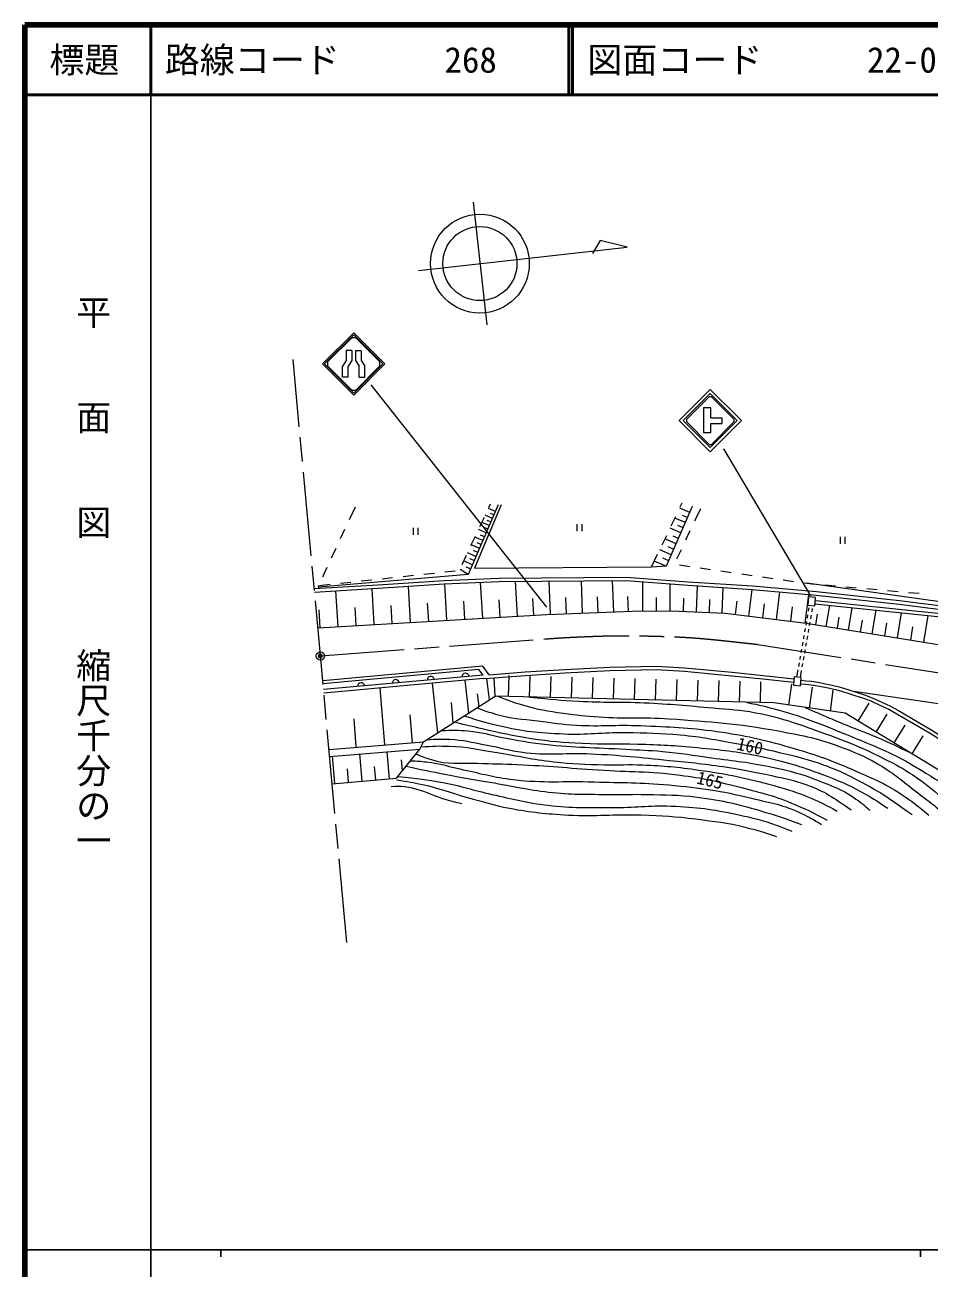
# Model space of a CAD drawing. Units: millimetres, scale not verified. Extents: x 40000 to 680000, y 20000 to 380000.
# Drawn here: x 40000 to 169215, y 202409 to 380000 of the extents above; entities that cross this region are included whole.
import ezdxf
from ezdxf.enums import TextEntityAlignment as Align

# ---------------------------------------------------------------- set-up
doc = ezdxf.new("R2010")
doc.units = ezdxf.units.MM
doc.header["$LTSCALE"] = 1000
doc.header["$PDMODE"] = 32
doc.header["$PDSIZE"] = 500
doc.linetypes.add('CHAIN', pattern=[18.5, 12, -1.5, 3.5, -1.5])
for name, color, linetype, lineweight in [('M-BGD', 7, 'Continuous', 13), ('M-BGD-HTXT', 7, 'Continuous', 13), ('M-BGD-OTRS1', 7, 'Continuous', 13), ('M-BMK', 2, 'CHAIN', 13), ('M-BMK-SRVR', 3, 'Continuous', 13), ('M-TTL', 2, 'Continuous', 140), ('M-TTL-BAND', 7, 'Continuous', 25), ('M-TTL-LINE', 7, 'Continuous', 50), ('M-TTL-TXT', 7, 'Continuous', 13)]:
    doc.layers.add(name, color=color, linetype=linetype, lineweight=lineweight)
doc.layers.add('M-OTRS', color=6, linetype='Continuous')
doc.styles.add('@ＭＳ ゴシック', font='')
doc.styles.add('ＭＳ ゴシック', font='')
doc.styles.get('@ＭＳ ゴシック').set_extended_font_data('@MS Gothic')
doc.styles.get('ＭＳ ゴシック').set_extended_font_data('MS Gothic')

msp = doc.modelspace()

# ---------------------------------------------------------------- linework, layer by layer
at = {"layer": 'M-BGD'}
for p, q in [((87182, 311090), (86334, 309278)), ((107639, 311419), (103335, 301495)), ((108047, 311427), (104248, 302373)), ((107241, 310502), (106247, 310933)), ((106299, 311045), (106546, 311572)), ((131702, 302750), (135404, 311255)), ((135005, 310338), (133573, 310961)), ((133658, 311137), (133943, 311732)), ((136538, 310892), (135683, 309084)), ((105024, 308329), (105662, 309687)), ((106810, 309507), (105786, 309951)), ((106588, 308995), (106076, 309217)), ((107026, 310004), (106528, 310220)), ((132359, 308433), (133008, 309785)), ((134382, 308907), (132897, 309553)), ((134693, 309622), (133977, 309934)), ((85698, 307920), (85062, 306561)), ((95474, 308169), (95474, 307169)), ((96224, 307169), (96224, 308169)), ((105908, 307428), (104822, 307899)), ((106366, 308483), (105311, 308940)), ((106137, 307955), (105610, 308184)), ((118863, 308659), (118863, 307659)), ((119613, 307659), (119613, 308659)), ((133735, 307422), (132195, 308092)), ((134059, 308164), (133316, 308487)), ((135043, 307727), (134402, 306371)), ((103750, 305614), (104387, 306972)), ((104952, 305224), (103801, 305724)), ((105437, 306342), (104319, 306827)), ((105195, 305783), (104636, 306026)), ((105673, 306885), (105130, 307121)), ((131060, 305728), (131710, 307080)), ((133065, 305882), (131468, 306577)), ((133400, 306652), (132630, 306987)), ((156482, 306860), (156482, 305860)), ((157232, 305860), (157232, 306860)), ((84426, 305203), (83791, 303844)), ((102475, 302898), (103112, 304256)), ((104453, 304073), (103268, 304587)), ((104196, 303481), (103603, 303738)), ((104703, 304649), (104127, 304899)), ((129546, 302573), (130411, 304376)), ((132370, 304284), (130713, 305005)), ((132010, 303456), (131181, 303817)), ((132718, 305083), (131919, 305431)), ((133761, 305015), (133120, 303659)), ((83155, 302485), (82519, 301127)), ((100010, 301851), (101502, 302011)), ((103335, 301495), (102197, 302215)), ((103939, 302888), (102719, 303418)), ((103674, 302278), (103064, 302543)), ((104248, 302373), (129546, 302573)), ((129546, 302573), (131702, 302750)), ((131490, 302732), (129945, 303405)), ((133523, 302863), (135007, 302648)), ((136492, 302433), (137976, 302218)), ((139461, 302003), (140945, 301788)), ((103335, 301495), (81980, 299663)), ((85096, 300252), (86587, 300412)), ((88079, 300572), (89570, 300732)), ((91062, 300892), (92553, 301052)), ((94045, 301211), (95536, 301371)), ((97028, 301531), (98519, 301691)), ((100306, 294946), (100001, 300152)), ((105427, 295247), (105126, 300367)), ((110386, 295538), (110095, 300497)), ((115110, 295805), (114926, 300534)), ((119695, 295983), (119517, 300568)), ((124142, 296156), (123969, 300602)), ((128325, 296263), (128312, 300449)), ((132227, 296276), (132215, 300178)), ((142430, 301573), (143914, 301358)), ((145399, 301143), (146883, 300928)), ((148368, 300713), (149853, 300498)), ((151337, 300283), (151715, 300228)), ((175013, 296993), (151715, 300228)), ((151715, 300228), (152829, 300129)), ((81996, 299515), (81952, 299915)), ((82113, 299932), (83604, 300092)), ((84757, 294034), (84456, 299171)), ((89918, 294337), (89615, 299497)), ((95101, 294641), (94797, 299824)), ((135994, 296139), (136136, 299906)), ((139645, 296001), (139783, 299653)), ((143454, 295559), (143932, 299364)), ((147404, 295062), (147900, 299012)), ((151503, 294547), (152019, 298646)), ((154323, 299996), (155817, 299864)), ((157311, 299731), (158805, 299598)), ((160299, 299466), (161793, 299333)), ((163288, 299200), (164782, 299068)), ((166276, 298935), (167770, 298802)), ((87337, 294185), (87186, 296765)), ((92509, 294489), (92357, 297081)), ((97704, 294794), (97551, 297396)), ((102867, 295097), (102716, 297657)), ((107906, 295392), (107761, 297872)), ((112748, 295677), (112609, 298039)), ((117403, 295894), (117314, 298187)), ((121918, 296070), (121832, 298293)), ((126233, 296237), (126152, 298328)), ((130276, 296270), (130270, 298221)), ((134111, 296210), (134182, 298094)), ((137820, 296070), (137889, 297896)), ((141551, 295798), (141790, 297701)), ((145429, 295311), (145677, 297286)), ((149453, 294804), (149711, 296854)), ((151983, 298306), (151863, 297109)), ((151863, 297109), (152873, 297008)), ((152993, 298205), (151983, 298306)), ((152873, 297008), (152993, 298205)), ((152902, 297301), (179927, 294496)), ((152954, 297799), (179923, 294999)), ((154519, 294069), (155003, 297083)), ((157712, 293556), (158225, 296749)), ((81890, 293865), (114607, 295786)), ((82188, 293883), (82038, 296452)), ((114607, 295786), (126783, 296258)), ((126783, 296258), (132354, 296276)), ((132354, 296276), (140059, 295986)), ((140059, 295986), (151636, 294532)), ((153012, 294311), (153254, 295818)), ((156116, 293812), (156372, 295409)), ((159403, 293284), (159675, 294975)), ((161095, 293012), (161638, 296395)), ((164677, 292437), (165253, 296019)), ((168472, 291827), (169082, 295622)), ((151636, 294532), (189386, 288467)), ((162886, 292724), (163174, 294516)), ((166575, 292132), (166879, 294029)), ((105463, 288373), (82560, 286292)), ((104886, 287919), (82596, 285893)), ((105468, 287112), (104886, 287919)), ((106325, 287177), (105463, 288373)), ((105468, 287112), (82675, 285040)), ((105513, 286614), (82721, 284542)), ((98997, 278890), (98251, 285954)), ((103444, 281707), (102897, 286376)), ((105513, 286614), (106364, 286678)), ((106381, 283567), (106023, 286652)), ((107225, 284102), (107072, 286733)), ((109126, 284056), (109199, 287055)), ((112125, 283983), (112198, 286982)), ((115124, 283910), (115197, 286910)), ((118123, 283838), (118196, 286837)), ((121123, 283765), (121195, 286764)), ((124122, 283692), (124195, 286691)), ((127121, 283619), (127194, 286618)), ((130120, 283546), (130193, 286545)), ((133119, 283473), (133192, 286473)), ((136118, 283401), (136191, 286400)), ((139117, 283328), (139190, 286327)), ((142116, 283255), (142189, 286254)), ((145116, 283182), (145188, 286181)), ((149935, 286889), (149815, 285692)), ((150944, 286788), (149935, 286889)), ((150825, 285591), (150944, 286788)), ((91420, 277148), (90763, 285266)), ((104912, 282637), (104696, 284445)), ((149155, 282831), (149578, 285801)), ((149815, 285692), (150825, 285591)), ((152125, 282408), (152548, 285378)), ((155096, 281985), (155518, 284956)), ((192947, 279784), (158473, 284780)), ((96954, 277596), (107225, 284102)), ((101220, 280298), (100948, 283201)), ((159096, 280548), (160656, 283110)), ((87361, 276820), (87033, 280878)), ((95392, 277470), (95071, 281442)), ((161658, 278988), (163218, 281550)), ((164221, 277427), (165781, 279990)), ((83460, 276504), (96954, 277596)), ((96429, 276550), (96954, 277596)), ((166783, 275867), (168343, 278430)), ((83541, 275507), (96429, 276550)), ((84304, 271615), (83962, 275541)), ((88206, 271954), (87867, 275857)), ((92086, 272292), (91749, 276171)), ((93082, 272378), (96429, 276550)), ((86255, 271785), (86085, 273736)), ((90146, 272123), (89978, 274063)), ((93940, 273448), (93802, 275038)), ((83913, 271581), (93082, 272378))]:
    msp.add_line(p, q, dxfattribs=at)
for points in [[(81362, 299477), (90456, 300030), (99899, 300648), (107780, 300979), (125912, 301117), (134799, 300461), (143992, 299861), (153138, 299049), (164984, 297763), (172100, 296858), (179915, 295992)], [(81393, 298978), (90488, 299531), (99926, 300148), (107793, 300480), (125895, 300617), (134764, 299963), (143954, 299363), (153089, 298551), (164926, 297267), (172041, 296361), (179919, 295489)], [(106325, 287177), (111481, 287578), (117135, 287923), (123575, 288275), (130215, 288405), (134306, 288158), (141058, 287528), (145513, 287074), (149906, 286601)], [(106364, 286678), (111516, 287079), (117164, 287424), (123594, 287776), (130204, 287904), (134267, 287660), (141009, 287031), (145460, 286577), (149856, 286104)], [(150903, 286372), (151617, 286317), (152400, 286238), (153355, 286101), (154182, 285931), (155152, 285730), (156365, 285428), (157606, 285048), (158769, 284689), (159990, 284294), (161081, 283884), (162454, 283245), (163682, 282695), (164856, 282042), (169605, 279252), (181214, 271865), (192061, 262458)], [(150864, 285873), (151573, 285818), (152340, 285741), (153269, 285608), (154081, 285441), (155041, 285242), (156231, 284946), (157459, 284570), (158619, 284212), (159825, 283821), (160887, 283423), (162246, 282790), (163458, 282248), (164608, 281608), (169344, 278825), (180914, 271463), (191734, 262080)], [(184613, 264011), (178894, 268494), (157235, 281681), (147016, 283136), (107225, 284102)]]:
    msp.add_lwpolyline(points, dxfattribs=at)
for centre in [(88040, 285528), (93019, 285980), (97999, 286433), (102978, 286886)]:
    msp.add_arc(centre, 500, 5.19292, 185.19292, dxfattribs=at)
for points, knots in [([(104617, 282450), (105820, 281969), (106217, 281858), (107265, 281552), (109553, 280885), (110926, 280884), (113290, 280583), (115449, 280309), (116655, 280105), (118827, 279973), (122386, 279758), (124393, 280062), (127954, 279899), (132230, 279702), (134645, 279684), (138883, 279075), (142997, 278483), (145292, 277984), (149284, 276827), (152816, 275804), (154785, 275144), (158152, 273665), (160973, 272426), (162641, 271841), (165204, 270131), (166821, 269051), (167426, 268609), (169166, 267114)], [0, 0, 0, 0, 1, 1, 1, 2, 2, 2, 3, 3, 3, 4, 4, 4, 5, 5, 5, 6, 6, 6, 7, 7, 7, 8, 8, 8, 9, 9, 9, 9]), ([(107590, 284093), (109207, 283441), (109715, 283273), (111111, 282853), (113338, 282184), (114644, 281997), (116948, 281680), (118933, 281406), (120051, 281286), (122050, 281149), (125945, 280883), (128148, 281155), (132042, 280881), (138177, 280449), (141642, 280251), (147690, 279136), (151347, 278463), (153430, 278065), (156904, 276738), (159199, 275860), (160482, 275301), (162574, 274012), (164647, 272733), (165651, 271780), (167589, 270304), (169593, 268779), (170228, 268269), (172660, 266324)], [0, 0, 0, 0, 1, 1, 1, 2, 2, 2, 3, 3, 3, 4, 4, 4, 5, 5, 5, 6, 6, 6, 7, 7, 7, 8, 8, 8, 9, 9, 9, 9]), ([(112098, 283984), (115463, 283634), (116388, 283557), (119146, 283390), (122794, 283169), (124849, 283348), (128499, 283172), (132358, 282985), (134514, 282771), (138361, 282421), (140732, 282205), (142081, 282198), (144419, 281748), (148142, 281032), (150151, 280255), (153724, 278986), (157586, 277614), (159719, 276724), (163383, 274888), (165022, 274066), (165894, 273509), (167418, 272489), (169118, 271350), (169965, 270552), (171452, 269145), (172436, 268213), (172775, 267878), (173887, 266673)], [0, 0, 0, 0, 1, 1, 1, 2, 2, 2, 3, 3, 3, 4, 4, 4, 5, 5, 5, 6, 6, 6, 7, 7, 7, 8, 8, 8, 9, 9, 9, 9]), ([(143060, 283232), (144622, 282924), (145057, 282818), (146324, 282502), (148486, 281964), (149679, 281582), (151776, 280830), (153901, 280069), (155066, 279575), (157156, 278722), (159829, 277631), (161345, 277055), (163952, 275815), (165893, 274892), (166912, 274237), (168750, 273125), (172504, 270854), (173678, 269760), (177801, 266473)], [0, 0, 0, 0, 1, 1, 1, 2, 2, 2, 3, 3, 3, 4, 4, 4, 5, 5, 5, 6, 6, 6, 6]), ([(151485, 282500), (154362, 281249), (155104, 280919), (157446, 279958), (159215, 279233), (160235, 278899), (161990, 278141), (163772, 277371), (164355, 277086), (166495, 276043)], [0, 0, 0, 0, 1, 1, 1, 2, 2, 2, 3, 3, 3, 3]), ([(102801, 281299), (105070, 280541), (105791, 280363), (107743, 279904), (111291, 279070), (113359, 278884), (117000, 278725), (120452, 278574), (122389, 278957), (125844, 278919), (128913, 278885), (130638, 278859), (133695, 278580), (136843, 278292), (138583, 277912), (141694, 277353), (144092, 276922), (145433, 276653), (147801, 276081), (150339, 275467), (151780, 275157), (154234, 274263), (156633, 273390), (157913, 272716), (160159, 271501), (162871, 270034), (163779, 269342), (166774, 267194)], [0, 0, 0, 0, 1, 1, 1, 2, 2, 2, 3, 3, 3, 4, 4, 4, 5, 5, 5, 6, 6, 6, 7, 7, 7, 8, 8, 8, 9, 9, 9, 9]), ([(99470, 279190), (101268, 279272), (101848, 279272), (103365, 279148), (105294, 278990), (106330, 278570), (108235, 278227), (110577, 277806), (111879, 277485), (114244, 277234), (118761, 276755), (121318, 276804), (125851, 276531), (127905, 276408), (129060, 276401), (131109, 276216), (133859, 275968), (135385, 275699), (138118, 275310), (141518, 274827), (143452, 274704), (146805, 273966), (149403, 273393), (150882, 273073), (153348, 272076), (155390, 271250), (156627, 270898), (158436, 269640), (159374, 268989), (159744, 268723), (160726, 267823)], [0, 0, 0, 0, 1, 1, 1, 2, 2, 2, 3, 3, 3, 4, 4, 4, 5, 5, 5, 6, 6, 6, 7, 7, 7, 8, 8, 8, 9, 9, 9, 10, 10, 10, 10]), ([(101414, 280421), (103297, 279946), (103798, 279831), (105333, 279481), (108057, 278861), (109585, 278508), (112344, 278076), (115187, 277631), (116805, 277541), (119678, 277381), (122755, 277211), (124487, 277391), (127566, 277276), (130905, 277151), (132782, 277101), (136107, 276767), (139615, 276415), (141595, 276244), (145048, 275532), (148665, 274786), (150658, 274152), (154117, 272860), (156272, 272055), (157479, 271567), (159496, 270461), (161034, 269619), (161577, 269279), (163313, 268099)], [0, 0, 0, 0, 1, 1, 1, 2, 2, 2, 3, 3, 3, 4, 4, 4, 5, 5, 5, 6, 6, 6, 7, 7, 7, 8, 8, 8, 9, 9, 9, 9]), ([(97402, 277880), (98935, 277996), (99428, 277999), (100726, 277948), (102712, 277870), (103799, 277521), (105755, 277173), (108070, 276760), (109330, 276298), (111667, 276032), (115250, 275624), (117297, 276071), (120899, 275887), (125281, 275663), (127728, 275389), (132093, 274942), (135329, 274611), (137150, 274460), (140362, 273951), (142854, 273555), (144249, 273312), (146711, 272763), (148687, 272323), (149825, 272151), (151727, 271455), (154400, 270477), (155352, 269720), (158075, 267875)], [0, 0, 0, 0, 1, 1, 1, 2, 2, 2, 3, 3, 3, 4, 4, 4, 5, 5, 5, 6, 6, 6, 7, 7, 7, 8, 8, 8, 9, 9, 9, 9]), ([(95890, 275878), (96818, 275425), (97185, 275328), (98044, 275056), (100525, 274272), (102084, 274639), (104683, 274523), (106906, 274424), (108155, 274459), (110378, 274354), (114897, 274139), (117421, 273874), (121936, 273578), (126508, 273279), (129100, 273434), (133643, 272833), (136878, 272405), (138676, 272013), (141833, 271185), (144887, 270385), (146653, 270052), (149569, 268841), (151600, 267997), (152342, 267644), (154639, 266388)], [0, 0, 0, 0, 1, 1, 1, 2, 2, 2, 3, 3, 3, 4, 4, 4, 5, 5, 5, 6, 6, 6, 7, 7, 7, 8, 8, 8, 8]), ([(96581, 276853), (98440, 277008), (99031, 277008), (100602, 276975), (103319, 276919), (104810, 276447), (107497, 276044), (110655, 275570), (112393, 275093), (115566, 274735), (118393, 274417), (119992, 274378), (122835, 274299), (124950, 274241), (126138, 274396), (128251, 274299), (131416, 274153), (133194, 274011), (136329, 273554), (140561, 272936), (142926, 272465), (147052, 271337), (149165, 270759), (150347, 270388), (152358, 269519), (153839, 268880), (154363, 268624), (156066, 267702)], [0, 0, 0, 0, 1, 1, 1, 2, 2, 2, 3, 3, 3, 4, 4, 4, 5, 5, 5, 6, 6, 6, 7, 7, 7, 8, 8, 8, 9, 9, 9, 9]), ([(94464, 274101), (97143, 273527), (97843, 273383), (100017, 272962), (102777, 272427), (104333, 272180), (107105, 271708), (110359, 271153), (112162, 270683), (115446, 270345), (118626, 270017), (120429, 270121), (123624, 270072), (125647, 270041), (126781, 270123), (128804, 270072), (131639, 270000), (133243, 270059), (136055, 269690), (139882, 269188), (142011, 268683), (145705, 267564), (147793, 266932), (148534, 266700), (150993, 265765)], [0, 0, 0, 0, 1, 1, 1, 2, 2, 2, 3, 3, 3, 4, 4, 4, 5, 5, 5, 6, 6, 6, 7, 7, 7, 8, 8, 8, 8]), ([(95098, 274891), (96180, 274857), (96508, 274816), (97407, 274719), (99498, 274494), (100614, 274026), (102673, 273599), (105442, 273025), (106968, 272528), (109776, 272198), (114262, 271672), (116821, 272022), (121334, 271871), (125510, 271731), (127860, 271814), (132020, 271435), (136682, 271010), (139304, 270635), (143851, 269527), (146685, 268836), (148375, 268632), (150993, 267346), (152132, 266787), (152584, 266574), (153829, 265765)], [0, 0, 0, 0, 1, 1, 1, 2, 2, 2, 3, 3, 3, 4, 4, 4, 5, 5, 5, 6, 6, 6, 7, 7, 7, 8, 8, 8, 8]), ([(93145, 272138), (94887, 271888), (95390, 271786), (96815, 271486), (99366, 270951), (100711, 270319), (103228, 269645), (105569, 269018), (106856, 268551), (109238, 268104), (112496, 267493), (114360, 267324), (117670, 267135), (121731, 266903), (124019, 267291), (128084, 267147), (131142, 267039), (132863, 266961), (135898, 266566), (138667, 266204), (140239, 266059), (142949, 265384), (144715, 264945), (145344, 264770), (147420, 264076)], [0, 0, 0, 0, 1, 1, 1, 2, 2, 2, 3, 3, 3, 4, 4, 4, 5, 5, 5, 6, 6, 6, 7, 7, 7, 8, 8, 8, 8]), ([(93282, 272627), (96328, 272332), (97221, 272233), (99714, 271780), (102483, 271278), (103968, 270687), (106717, 270084), (109843, 269399), (111583, 268900), (114762, 268533), (118309, 268124), (120326, 268206), (123897, 268194), (127192, 268184), (129037, 268538), (132329, 268412), (136061, 268270), (138162, 267988), (141814, 267205), (144061, 266723), (145322, 266411), (147484, 265630), (148323, 265327), (148620, 265227), (149616, 264806)], [0, 0, 0, 0, 1, 1, 1, 2, 2, 2, 3, 3, 3, 4, 4, 4, 5, 5, 5, 6, 6, 6, 7, 7, 7, 8, 8, 8, 8]), ([(92333, 271216), (93196, 271281), (93499, 271291), (94239, 271216), (95126, 271126), (95603, 270931), (96458, 270677), (97880, 270256), (98611, 269817), (100033, 269396), (100968, 269120), (101293, 269030), (102446, 268760)], [0, 0, 0, 0, 1, 1, 1, 2, 2, 2, 3, 3, 3, 4, 4, 4, 4])]:
    msp.add_open_spline(points, degree=3, knots=knots, dxfattribs=at)
at = {"layer": 'M-BGD-HTXT'}
for p, q in [((86716, 335296), (83265, 331845)), ((86728, 333494), (85936, 333494)), ((85936, 333494), (85936, 332038)), ((86728, 333494), (86728, 332038)), ((87263, 333494), (87263, 332038)), ((87263, 333494), (88055, 333494)), ((88055, 333494), (88055, 332038)), ((82541, 331566), (86995, 327111)), ((82838, 331566), (86995, 327408)), ((85936, 332038), (85408, 331246)), ((85408, 329662), (85408, 331246)), ((86728, 332038), (86200, 331246)), ((86200, 329662), (86200, 331246)), ((87263, 332038), (87791, 331246)), ((87791, 329662), (87791, 331246)), ((88055, 332038), (88583, 331246)), ((88583, 329662), (88583, 331246)), ((86200, 329662), (85408, 329662)), ((87791, 329662), (88583, 329662)), ((114583, 296819), (89486, 328604)), ((137796, 326885), (134529, 323618)), ((138000, 325281), (136993, 325281)), ((136993, 325281), (136993, 321791)), ((138000, 323871), (138000, 325281)), ((133490, 323470), (137945, 319015)), ((134084, 323470), (137945, 319609)), ((138000, 323871), (139611, 323871)), ((139611, 323871), (139611, 323066)), ((136993, 321791), (138000, 321791)), ((138000, 323066), (139611, 323066)), ((138000, 321791), (138000, 323066)), ((152311, 298450), (139856, 319438))]:
    msp.add_line(p, q, dxfattribs=at)
for points in [[(86995, 327111), (91450, 331566), (86995, 336021), (82541, 331566)], [(86995, 327408), (91153, 331566), (86995, 335724), (82838, 331566)], [(83265, 331845), (83265, 331287), (86716, 327835), (87274, 327835), (90726, 331287), (90726, 331845), (87274, 335296), (86716, 335296)], [(137945, 319015), (142399, 323470), (137945, 327924), (133490, 323470)], [(137945, 319609), (141805, 323470), (137945, 327330), (134084, 323470)], [(134529, 323618), (134529, 323321), (137796, 320054), (138093, 320054), (141360, 323321), (141360, 323618), (138093, 326885), (137796, 326885)]]:
    msp.add_lwpolyline(points, dxfattribs=at)
at = {"layer": 'M-BGD-OTRS1'}
for p, q in [((151991, 296241), (152079, 296734)), ((152483, 296154), (152571, 296646)), ((151816, 295257), (151904, 295749)), ((152308, 295169), (152396, 295661)), ((151466, 293288), (151554, 293780)), ((151641, 294272), (151729, 294764)), ((151958, 293200), (152046, 293692)), ((152133, 294185), (152221, 294677)), ((151116, 291318), (151203, 291811)), ((151291, 292303), (151378, 292795)), ((151608, 291231), (151696, 291723)), ((151783, 292216), (151871, 292708)), ((150766, 289349), (150853, 289842)), ((150941, 290334), (151028, 290826)), ((151258, 289262), (151346, 289754)), ((151433, 290246), (151521, 290739)), ((150328, 286888), (150503, 287873)), ((150591, 288365), (150678, 288857)), ((150820, 286800), (150995, 287785)), ((151083, 288277), (151170, 288770))]:
    msp.add_line(p, q, dxfattribs=at)
at = {"layer": 'M-BMK'}
for p, q in [((85998, 248910), (78337, 332200)), ((82232, 289851), (114363, 292283)), ((144719, 291509), (182035, 285680))]:
    msp.add_line(p, q, dxfattribs=at)
msp.add_open_spline([(114363, 292283), (116939, 292477), (117637, 292506), (119738, 292599), (123784, 292779), (126058, 292780), (130108, 292681), (135832, 292541), (137807, 292260), (144719, 291509)], degree=3, knots=[0, 0, 0, 0, 1, 1, 1, 2, 2, 2, 3, 3, 3, 3], dxfattribs=at)
at = {"layer": 'M-BMK-SRVR'}
for p, q in [((104042, 354669), (105999, 337131)), ((96245, 344921), (126059, 348247)), ((122228, 349183), (121127, 347365)), ((126059, 348247), (122228, 349183))]:
    msp.add_line(p, q, dxfattribs=at)
for centre, radius in [((105021, 345900), 7059), ((105021, 345900), 5294), ((82232, 289851), 600)]:
    msp.add_circle(centre, radius, dxfattribs=at)
at = {"layer": 'M-OTRS'}
msp.add_point((82232, 289851), dxfattribs=at)
at = {"layer": 'M-TTL'}
for p, q in [((40000, 380000), (40000, 20000)), ((680000, 380000), (40000, 380000))]:
    msp.add_line(p, q, dxfattribs=at)
at = {"layer": 'M-TTL-BAND'}
for p, q in [((58000, 370000), (58000, 20000)), ((40000, 205000), (579000, 205000)), ((68000, 205000), (68000, 204000)), ((168000, 205000), (168000, 204000))]:
    msp.add_line(p, q, dxfattribs=at)
at = {"layer": 'M-TTL-LINE'}
for p, q in [((58000, 380000), (58000, 370000)), ((117750, 380000), (117750, 370000)), ((118250, 380000), (118250, 370000)), ((40000, 370000), (680000, 370000))]:
    msp.add_line(p, q, dxfattribs=at)

# ---------------------------------------------------------------- texts
at = {"layer": 'M-BGD', "style": 'ＭＳ ゴシック'}
for s, rotation, p in [('160', 347.347, (143624, 276983)), ('165', 346.693, (137895, 272114))]:
    msp.add_text(s, height=1833, rotation=rotation, dxfattribs=at).set_placement(p, align=Align.MIDDLE_CENTER)
at = {"layer": 'M-TTL-BAND', "style": '@ＭＳ ゴシック'}
for s, p in [('平\u3000\u3000面\u3000\u3000図', (49777, 306475)), ('縮尺千分の一', (49777, 261030))]:
    msp.add_text(s, height=3666, rotation=270, dxfattribs=at).set_placement(p, align=Align.MIDDLE_RIGHT)
at = {"layer": 'M-TTL-TXT', "style": 'ＭＳ ゴシック'}
msp.add_text('標題', height=3666, dxfattribs=at).set_placement((48500, 375000), align=Align.MIDDLE_CENTER)
for s, p in [('路線コード      268', (60000, 375000)), ('図面コード      22-0', (120380, 375000))]:
    msp.add_text(s, height=3666, dxfattribs=at).set_placement(p, align=Align.MIDDLE_LEFT)

doc.saveas('drawing.dxf')
